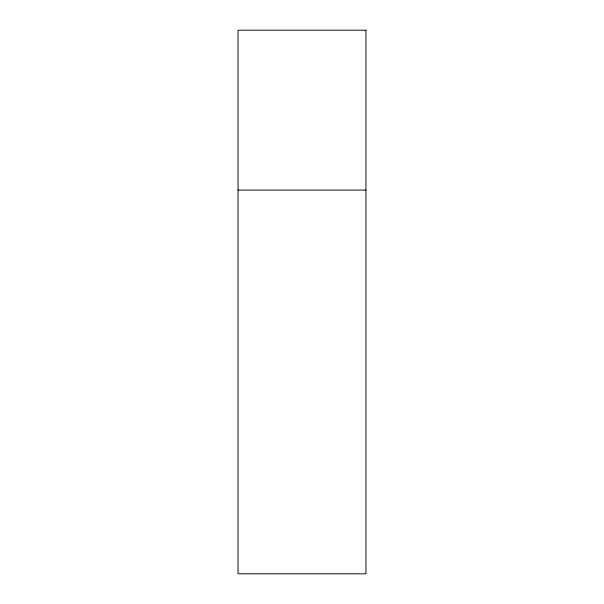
<?xml version="1.0" encoding="UTF-8"?>
<svg xmlns="http://www.w3.org/2000/svg" width="604" height="604" viewBox="0 0 604 604"><rect width="100%" height="100%" fill="white"/><g stroke="black" fill="none" stroke-linecap="round" stroke-linejoin="round"><path stroke-width="0.91" d="M238.044 190.079L365.956 190.079M365.956 30.2L238.044 30.2L238.044 573.8L365.956 573.8L365.956 30.2"/></g></svg>
